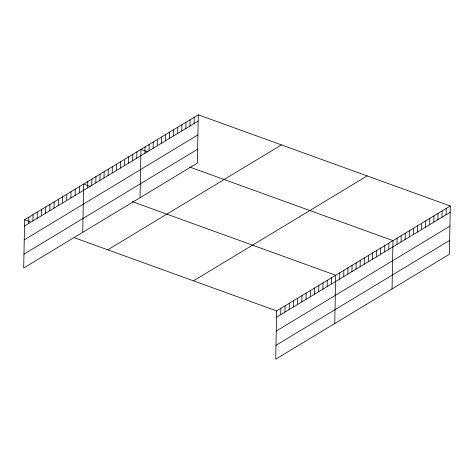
<?xml version="1.0" encoding="UTF-8"?>
<svg xmlns="http://www.w3.org/2000/svg" width="474" height="474" viewBox="0 0 474 474"><rect width="100%" height="100%" fill="white"/><g stroke="black" fill="none" stroke-linecap="round" stroke-linejoin="round"><path stroke-width="0.71" d="M198.286 114.803L24.624 219.723L23.7 268L197.362 163.074L198.286 114.803L450.3 206L449.376 254.277L275.714 359.197L276.638 310.926L450.3 206M28.724 223.45L28.843 217.175M32.943 220.902L33.062 214.627M37.162 218.354L37.28 212.079M41.374 215.806L41.499 209.532M45.593 213.259L45.711 206.984M49.811 210.711L49.93 204.436M54.03 208.163L54.149 201.888M58.249 205.615L58.367 199.335M62.461 203.068L62.586 196.787M66.68 200.52L66.804 194.239M70.899 197.972L71.017 191.692M75.117 195.424L75.236 189.144M79.336 192.877L79.454 186.596M82.743 232.325L83.673 184.048L90.599 186.555M87.643 187.852L87.767 181.578M91.737 185.381L91.861 179.101M95.831 182.905L95.949 176.63M99.925 180.434L100.044 174.154M104.019 177.963L104.138 171.683M108.113 175.487L108.232 169.212M112.208 173.016L112.326 166.735M116.296 170.539L116.42 164.265M120.39 168.069L120.515 161.788M124.484 165.592L124.609 159.317M128.578 163.121L128.697 156.847M132.673 160.65L132.791 154.37M136.767 158.174L136.885 151.899M140.055 197.699L140.979 149.423L147.912 151.935M144.955 153.226L145.074 146.952M149.043 150.756L149.168 144.475M153.138 148.285L153.262 142.004M157.232 145.808L157.35 139.534M161.326 143.338L161.444 137.057M165.42 140.861L165.539 134.586M169.514 138.39L169.633 132.11M173.608 135.914L173.727 129.639M177.703 133.443L177.821 127.168M181.791 130.972L181.915 124.692M185.885 128.495L186.009 122.221M189.979 126.025L190.098 119.744M194.073 123.548L194.192 117.274M280.738 314.653L280.857 308.378M284.951 312.105L285.075 305.825M289.17 309.558L289.294 303.277M293.388 307.01L293.507 300.729M297.607 304.462L297.725 298.182M301.825 301.914L301.944 295.634M306.044 299.367L306.163 293.086M310.257 296.819L310.381 290.538M314.475 294.265L314.594 287.991M318.694 291.717L318.812 285.443M322.913 289.17L323.031 282.895M327.131 286.622L327.25 280.347M331.344 284.074L331.468 277.8M334.757 323.529L335.687 275.252L132.187 201.604M339.657 279.056L339.775 272.775M343.751 276.579L343.869 270.304M347.845 274.108L347.963 267.828M351.939 271.638L352.058 265.357M356.033 269.161L356.152 262.886M360.121 266.69L360.246 260.41M364.216 264.214L364.34 257.939M368.31 261.743L368.434 255.462M372.404 259.266L372.523 252.992M376.498 256.795L376.617 250.521M380.592 254.325L380.711 248.044M384.687 251.848L384.805 245.573M388.781 249.377L388.899 243.097M392.063 288.903L392.993 240.626L189.493 166.978M396.963 244.43L397.088 238.149M401.057 241.959L401.182 235.679M405.151 239.483L405.27 233.208M409.246 237.012L409.364 230.731M413.34 234.535L413.458 228.261M417.434 232.064L417.553 225.784M421.528 229.588L421.647 223.313M425.616 227.117L425.741 220.843M429.711 224.646L429.835 218.366M433.805 222.17L433.929 215.895M437.899 219.699L438.017 213.418M441.993 217.222L442.112 210.948M446.087 214.752L446.206 208.471M24.506 226.003L198.168 121.077M24.239 239.862L197.901 134.936M23.967 254.141L197.628 149.215M107.794 249.822L281.449 144.896M193.475 280.827L367.137 175.907M276.52 317.201L450.181 212.281M276.253 331.059L449.915 226.139M275.981 345.339L449.636 240.419M24.624 219.723L30.17 221.731M74.525 237.782L276.638 310.926"/></g></svg>
